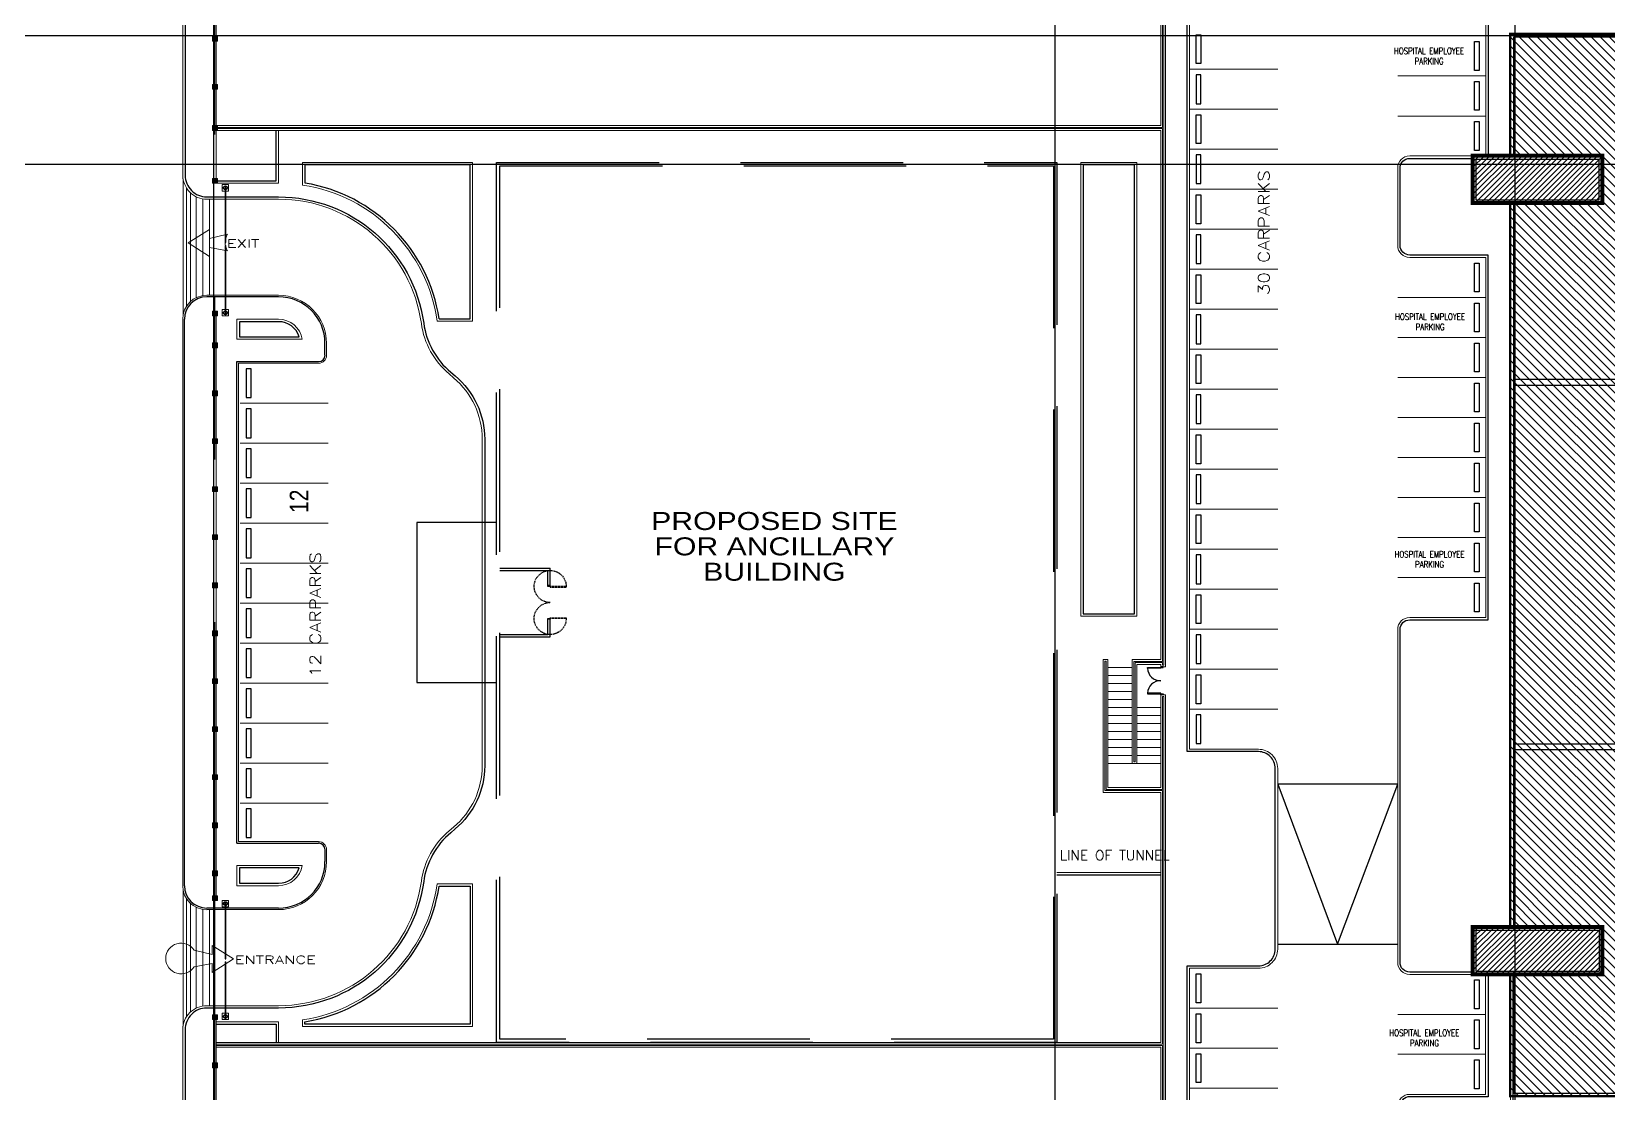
# Model space of a CAD drawing. Header units: metres. Extents: x -3195699 to -2111692, y 14290 to 146348.
# Drawn here: x -2116891 to -2115679, y 19959 to 20776 of the extents above; entities that cross this region are included whole.
import ezdxf
from ezdxf.enums import TextEntityAlignment as Align

# ---------------------------------------------------------------- set-up
doc = ezdxf.new("R2010")
doc.units = ezdxf.units.M
doc.header["$LTSCALE"] = 500
doc.header["$MEASUREMENT"] = 0
for name, pattern in [('CENTER', [2, 1.25, -0.25, 0.25, -0.25]), ('CENTERX2', [4, 2.5, -0.5, 0.5, -0.5]), ('HIDDEN', [0.375, 0.25, -0.125])]:
    doc.linetypes.add(name, pattern=pattern)
doc.layers.get('0').update_dxf_attribs({"linetype": 'CONTINUOUS'})
for name, color, linetype in [('AR-AXIS', 9, 'CENTERX2'), ('AR-CAR', 8, 'CONTINUOUS'), ('AR-DOOR', 8, 'CONTINUOUS'), ('AR-HATCH', 8, 'CONTINUOUS'), ('AR-SHEET', 3, 'CONTINUOUS'), ('AR-SHEET-NM', 4, 'CONTINUOUS'), ('AR-WALL', 8, 'CONTINUOUS'), ('BLDG. TXT', 3, 'CONTINUOUS'), ('CURB-2', 8, 'CONTINUOUS'), ('HATCH', 43, 'CONTINUOUS'), ('HIDDEN', 8, 'HIDDEN'), ('JAMB', 8, 'CONTINUOUS'), ('PARAPET', 1, 'CONTINUOUS'), ('PROPERTY LINE', 3, 'CENTER'), ('RAMP', 1, 'CONTINUOUS'), ('TX1', 4, 'CONTINUOUS'), ('WHEEL BUMP', 6, 'CONTINUOUS')]:
    doc.layers.add(name, color=color, linetype=linetype)
for name, color, linetype, lineweight in [('CARLINE', 8, 'CONTINUOUS', 18), ('COL', 4, 'CONTINUOUS', 18), ('COLHAT', 8, 'CONTINUOUS', 18), ('CURVE', 8, 'CONTINUOUS', 18), ('FENCEWALL', 4, 'CONTINUOUS', 18), ('RAILING', 1, 'CONTINUOUS', 18), ('schematic lines', 110, 'CONTINUOUS', 25), ('STAIR', 8, 'CONTINUOUS', 18), ('WALL2', 4, 'CONTINUOUS', 18)]:
    doc.layers.add(name, color=color, linetype=linetype, lineweight=lineweight)
doc.styles.add('logo-eng', font='arial.ttf', dxfattribs={"height": 600})
doc.styles.add('ROMANC', font='romanc', dxfattribs={"height": 0.1})
doc.styles.add('ROMANS', font='romans.shx', dxfattribs={"width": 0.85})
doc.styles.add('T-BLOCK-ARAR-A0$0$T-BLOCK-ARAR-A0$0$ABORD1', font='XARB.shx', dxfattribs={"height": 500})
pattern_1 = [(45, (-1490888.6645, 89092.9631), (-2.0721839, 2.0721839), [])]

# ---------------------------------------------------------------- blocks, each defined once
blk = doc.blocks.new('DRIVEWAY LOCATOR')
for p, q in [((-1232, -16), (-523, 434)), ((-523, 134), (-523, 434)), ((-523, -466), (-1232, -16)), ((-523, -166), (-523, -466))]:
    blk.add_line(p, q)
for points in [[(-523, 134), (82, 278)], [(82, -278), (-523, -166)]]:
    blk.add_lwpolyline(points)
blk.add_arc((514, 0), 514, 147.2089, 212.7911)
blk = doc.blocks.new('A$C49501242')
at = {"layer": 'HIDDEN', "ltscale": 0.5}
for points in [[(1000, 2050), (1000, 2000), (0, 2000), (0, 2050)], [(1000, 2050), (1150, 2050), (1150, 2100), (1000, 2100)], [(1000, 50), (1000, 100), (0, 100), (0, 50)], [(1000, 0), (1150, 0), (1150, 50), (1000, 50)]]:
    blk.add_lwpolyline(points, close=True, dxfattribs=at)
for centre, start, end in [((1001, 2052), 182.99284, 269.94476), ((1001, 48), 90.05524, 177.00716)]:
    blk.add_arc(centre, 1002, start, end, dxfattribs=at)
blk = doc.blocks.new('AHHMS TEMPLATE')
at = {"layer": 'COLHAT'}
h = blk.add_hatch(dxfattribs=at)
h.set_pattern_fill('ANSI31', color=8, scale=0.184599, style=0)
h.set_pattern_definition([(135, (-1482528.6917, 34223.7362), (0.4144367825, 0.4144367825), [])])
h.paths.add_polyline_path([(-1492479.5, 83990.7), (-1492479.5, 83987), (-1492475.8, 83987), (-1492475.8, 83990.7)])
h = blk.add_hatch(dxfattribs=at)
h.set_pattern_fill('ANSI31', color=8, scale=0.184599, style=0)
h.set_pattern_definition([(135, (-1482528.6917, 34186.81637), (0.4144367825, 0.4144367825), [])])
h.paths.add_polyline_path([(-1492479.5, 83953.8), (-1492479.5, 83950.1), (-1492475.8, 83950.1), (-1492475.8, 83953.8)])
h = blk.add_hatch(dxfattribs=at)
h.set_pattern_fill('ANSI31', color=8, scale=0.184599, style=0)
h.set_pattern_definition([(135, (-1482528.6917, 34155.12736), (0.4144367825, 0.4144367825), [])])
h.paths.add_polyline_path([(-1492479.5, 83922.1), (-1492479.5, 83918.4), (-1492475.8, 83918.4), (-1492475.8, 83922.1)])
h = blk.add_hatch(dxfattribs=at)
h.set_pattern_fill('ANSI31', color=8, scale=0.184599, style=0)
h.set_pattern_definition([(135, (-1482528.6917, 34114.51503), (0.4144367825, 0.4144367825), [])])
h.paths.add_polyline_path([(-1492479.5, 83881.5), (-1492479.5, 83877.8), (-1492475.8, 83877.8), (-1492475.8, 83881.5)])
h = blk.add_hatch(dxfattribs=at)
h.set_pattern_fill('ANSI31', color=8, scale=0.184599, style=0)
h.set_pattern_definition([(135, (-1482528.6917, 34012.3702), (0.4144367825, 0.4144367825), [])])
h.paths.add_polyline_path([(-1492479.5, 83779.3), (-1492479.5, 83775.7), (-1492475.8, 83775.7), (-1492475.8, 83779.3)])
h = blk.add_hatch(dxfattribs=at)
h.set_pattern_fill('ANSI31', color=8, scale=0.184599, style=0)
h.set_pattern_definition([(135, (-1482528.6917, 33988.0647), (0.4144367825, 0.4144367825), [])])
h.paths.add_polyline_path([(-1492479.5, 83755), (-1492479.5, 83751.3), (-1492475.8, 83751.3), (-1492475.8, 83755)])
h = blk.add_hatch(dxfattribs=at)
h.set_pattern_fill('ANSI31', color=8, scale=0.184599, style=0)
h.set_pattern_definition([(135, (-1482528.6917, 33951.14486), (0.4144367825, 0.4144367825), [])])
h.paths.add_polyline_path([(-1492479.5, 83718.1), (-1492479.5, 83714.4), (-1492475.8, 83714.4), (-1492475.8, 83718.1)])
h = blk.add_hatch(dxfattribs=at)
h.set_pattern_fill('ANSI31', color=8, scale=0.184599, style=0)
h.set_pattern_definition([(135, (-1482528.6917, 33914.22504), (0.4144367825, 0.4144367825), [])])
h.paths.add_polyline_path([(-1492479.5, 83681.2), (-1492479.5, 83677.5), (-1492475.8, 83677.5), (-1492475.8, 83681.2)])
h = blk.add_hatch(dxfattribs=at)
h.set_pattern_fill('ANSI31', color=8, scale=0.184599, style=0)
h.set_pattern_definition([(135, (-1482528.6917, 33877.3052), (0.4144367825, 0.4144367825), [])])
h.paths.add_polyline_path([(-1492479.5, 83644.3), (-1492479.5, 83640.6), (-1492475.8, 83640.6), (-1492475.8, 83644.3)])
h = blk.add_hatch(dxfattribs=at)
h.set_pattern_fill('ANSI31', color=8, scale=0.184599, style=0)
h.set_pattern_definition([(135, (-1482528.6917, 33840.3854), (0.4144367825, 0.4144367825), [])])
h.paths.add_polyline_path([(-1492479.5, 83607.4), (-1492479.5, 83603.7), (-1492475.8, 83603.7), (-1492475.8, 83607.4)])
h = blk.add_hatch(dxfattribs=at)
h.set_pattern_fill('ANSI31', color=8, scale=0.184599, style=0)
h.set_pattern_definition([(135, (-1482528.6917, 33803.4656), (0.4144367825, 0.4144367825), [])])
h.paths.add_polyline_path([(-1492479.5, 83570.4), (-1492479.5, 83566.7), (-1492475.8, 83566.7), (-1492475.8, 83570.4)])
h = blk.add_hatch(dxfattribs=at)
h.set_pattern_fill('ANSI31', color=8, scale=0.184599, style=0)
h.set_pattern_definition([(135, (-1482528.6917, 33766.54577), (0.4144367825, 0.4144367825), [])])
h.paths.add_polyline_path([(-1492479.5, 83533.5), (-1492479.5, 83529.8), (-1492475.8, 83529.8), (-1492475.8, 83533.5)])
h = blk.add_hatch(dxfattribs=at)
h.set_pattern_fill('ANSI31', color=8, scale=0.184599, style=0)
h.set_pattern_definition([(135, (-1482528.6917, 33729.62595), (0.4144367825, 0.4144367825), [])])
h.paths.add_polyline_path([(-1492479.5, 83496.6), (-1492479.5, 83492.9), (-1492475.8, 83492.9), (-1492475.8, 83496.6)])
h = blk.add_hatch(dxfattribs=at)
h.set_pattern_fill('ANSI31', color=8, scale=0.184599, style=0)
h.set_pattern_definition([(135, (-1482528.6917, 33692.7061), (0.4144367825, 0.4144367825), [])])
h.paths.add_polyline_path([(-1492479.5, 83459.7), (-1492479.5, 83456), (-1492475.8, 83456), (-1492475.8, 83459.7)])
h = blk.add_hatch(dxfattribs=at)
h.set_pattern_fill('ANSI31', color=8, scale=0.184599, style=0)
h.set_pattern_definition([(135, (-1482528.6917, 33655.7863), (0.4144367825, 0.4144367825), [])])
h.paths.add_polyline_path([(-1492479.5, 83422.8), (-1492479.5, 83419.1), (-1492475.8, 83419.1), (-1492475.8, 83422.8)])
h = blk.add_hatch(dxfattribs=at)
h.set_pattern_fill('ANSI31', color=8, scale=0.184599, style=0)
h.set_pattern_definition([(135, (-1482528.6917, 33618.8665), (0.4144367825, 0.4144367825), [])])
h.paths.add_polyline_path([(-1492479.5, 83385.8), (-1492479.5, 83382.1), (-1492475.8, 83382.1), (-1492475.8, 83385.8)])
h = blk.add_hatch(dxfattribs=at)
h.set_pattern_fill('ANSI31', color=8, scale=0.184599, style=0)
h.set_pattern_definition([(135, (-1482528.6917, 33581.9467), (0.4144367825, 0.4144367825), [])])
h.paths.add_polyline_path([(-1492479.5, 83348.9), (-1492479.5, 83345.2), (-1492475.8, 83345.2), (-1492475.8, 83348.9)])
h = blk.add_hatch(dxfattribs=at)
h.set_pattern_fill('ANSI31', color=8, scale=0.184599, style=0)
h.set_pattern_definition([(135, (-1482528.6917, 33562.87245), (0.4144367825, 0.4144367825), [])])
h.paths.add_polyline_path([(-1492479.5, 83329.8), (-1492479.5, 83326.2), (-1492475.8, 83326.2), (-1492475.8, 83329.8)])
h = blk.add_hatch(dxfattribs=at)
h.set_pattern_fill('ANSI31', color=8, scale=0.184599, style=0)
h.set_pattern_definition([(135, (-1482528.6917, 33471.1872), (0.4144367825, 0.4144367825), [])])
h.paths.add_polyline_path([(-1492479.5, 83238.2), (-1492479.5, 83234.5), (-1492475.8, 83234.5), (-1492475.8, 83238.2)])
h = blk.add_hatch(dxfattribs=at)
h.set_pattern_fill('ANSI31', color=8, scale=0.184599, style=0)
h.set_pattern_definition([(135, (-1482528.6917, 33434.2674), (0.4144367825, 0.4144367825), [])])
h.paths.add_polyline_path([(-1492479.5, 83201.2), (-1492479.5, 83197.5), (-1492475.8, 83197.5), (-1492475.8, 83201.2)])
at = {"layer": 'HATCH'}
h = blk.add_hatch(dxfattribs=at)
h.set_pattern_fill('ANSI31', color=1, scale=1.538326, angle=270, style=0)
h.set_pattern_definition([(315, (-1490888.6645, 89092.963), (3.45364, 3.45364), [])])
h.paths.add_polyline_path([(-1491191.2, 83627.2), (-1491191.2, 83627.1), (-1491191.1, 83627.2)])
h.paths.add_polyline_path([(-1491304.5, 83514.5), (-1491304.5, 83538.6), (-1491352.5, 83538.6), (-1491352.5, 83568.7), (-1491308.2, 83568.7), (-1491308.2, 83629.7), (-1491304.5, 83629.7), (-1491304.5, 83653.8), (-1491213.4, 83653.8), (-1491213.4, 83629.7), (-1491188.8, 83629.7), (-1491188.8, 83538.6), (-1491213.4, 83538.6), (-1491213.4, 83514.5)])
h.paths.add_polyline_path([(-1491017.1, 83629.7), (-1490936.5, 83629.7), (-1490936.5, 83538.6), (-1491017.1, 83538.6)])
h.paths.add_polyline_path([(-1490806, 83862.6), (-1490874.5, 83862.6), (-1490874.5, 83898.9), (-1490806, 83898.9), (-1490806, 83992.7), (-1491481.7, 83992.7), (-1491481.7, 83898.9), (-1491410.9, 83898.9), (-1491410.9, 83862.6), (-1491481.7, 83862.6), (-1491481.7, 83305.7), (-1491410.9, 83305.7), (-1491410.9, 83269.4), (-1491481.7, 83269.4), (-1491481.7, 83175.5), (-1490806, 83175.5), (-1490806, 83269.4), (-1490874.5, 83269.4), (-1490874.5, 83305.7), (-1490806, 83305.7)])
h.paths.add_polyline_path([(-1491026, 83660.4), (-1491017.1, 83660.4), (-1491017.1, 83516.4), (-1491026, 83516.4), (-1491026, 83445.1), (-1491071.9, 83445.1), (-1491071.9, 83440.1), (-1491119.9, 83440.1), (-1491119.9, 83304.8), (-1491266.3, 83304.8), (-1491266.3, 83391.5), (-1491251.5, 83391.5), (-1491251.5, 83409.4), (-1491167.9, 83409.4), (-1491167.9, 83728.1), (-1491026, 83728.1)])
h = blk.add_hatch(dxfattribs=at)
h.set_pattern_fill('ANSI31', color=8, scale=0.922995, style=0)
h.set_pattern_definition(pattern_1)
h.paths.add_polyline_path([(-1491410.9, 83898.9), (-1491510.6, 83898.9), (-1491510.6, 83862.6), (-1491410.9, 83862.6)])
h = blk.add_hatch(dxfattribs=at)
h.set_pattern_fill('ANSI31', color=8, scale=0.922995, style=0)
h.set_pattern_definition(pattern_1)
h.paths.add_polyline_path([(-1491410.9, 83305.7), (-1491510.6, 83305.7), (-1491510.6, 83269.4), (-1491410.9, 83269.4)])
at = {"layer": 'AR-AXIS', "color": 8, "ltscale": 2}
for p, q in [((-1492478.6, 81994.9), (-1492478.6, 85060)), ((-1491831.6, 81994.9), (-1491831.6, 85060)), ((-1492933, 83991.4), (-1488915.2, 83991.4)), ((-1492933, 83892.6), (-1488915.2, 83892.6))]:
    blk.add_line(p, q, dxfattribs=at)
at = {"layer": 'AR-AXIS', "color": 8}
blk.add_line((-1491477.8, 83030.2), (-1491477.8, 84163.6), dxfattribs=at)
at = {"layer": 'AR-CAR', "color": 8}
for p, q in [((-1492469.9, 83874.5), (-1492470.7, 83875.4)), ((-1492469.9, 83874.1), (-1492470.7, 83873.2)), ((-1492468.6, 83875.4), (-1492469.3, 83874.7)), ((-1492468.6, 83873.2), (-1492469.3, 83873.9)), ((-1492469.9, 83832.2), (-1492469.3, 83832.2)), ((-1492469.9, 83829.8), (-1492469.3, 83829.8)), ((-1492469.9, 83778.3), (-1492470.7, 83779.2)), ((-1492469.9, 83777.9), (-1492470.7, 83777.1)), ((-1492468.6, 83779.2), (-1492469.3, 83778.5)), ((-1492468.6, 83777.1), (-1492469.3, 83777.7)), ((-1492469.9, 83323.9), (-1492470.7, 83324.7)), ((-1492469.9, 83323.5), (-1492470.7, 83322.6)), ((-1492468.6, 83324.7), (-1492469.3, 83324.1)), ((-1492468.6, 83322.6), (-1492469.3, 83323.3)), ((-1492469.9, 83281.3), (-1492469.3, 83281.3)), ((-1492469.9, 83278.9), (-1492469.3, 83278.9)), ((-1492469.9, 83237.2), (-1492470.7, 83238)), ((-1492469.9, 83236.7), (-1492470.7, 83235.9)), ((-1492468.6, 83238), (-1492469.3, 83237.3)), ((-1492468.6, 83235.9), (-1492469.3, 83236.5))]:
    blk.add_line(p, q, dxfattribs=at)
for points in [[(-1492469.3, 83832.2), (-1492469.3, 83875.2), (-1492469.9, 83875.2), (-1492469.9, 83832.2)], [(-1492469.9, 83829.8), (-1492469.9, 83776.8), (-1492469.3, 83776.8), (-1492469.3, 83829.8)], [(-1492469.3, 83281.3), (-1492469.3, 83324.5), (-1492469.9, 83324.5), (-1492469.9, 83281.3)], [(-1492469.9, 83278.9), (-1492469.9, 83235.6), (-1492469.3, 83235.6), (-1492469.3, 83278.9)]]:
    blk.add_lwpolyline(points, dxfattribs=at)
for centre in [(-1492469.7, 83874.3), (-1492469.7, 83778.1), (-1492469.7, 83323.7), (-1492469.7, 83236.9)]:
    blk.add_circle(centre, 1.49, dxfattribs=at)
at = {"layer": 'AR-DOOR', "color": 8}
for points in [[(-1491750.4, 83504.7), (-1491760.5, 83504.7), (-1491760.5, 83505.3), (-1491750.4, 83505.3), (-1491750.4, 83504.7)], [(-1491750.4, 83485.6), (-1491760.5, 83485.6), (-1491760.5, 83485), (-1491750.4, 83485), (-1491750.4, 83485.6)]]:
    blk.add_lwpolyline(points, dxfattribs=at)
for centre, start, end in [((-1491750.7, 83505), 181.7905, 271.7905), ((-1491750.7, 83485.3), 88.2095, 178.2095)]:
    blk.add_arc(centre, 9.85, start, end, dxfattribs=at)
at = {"layer": 'AR-HATCH', "color": 8}
for p, q in [((-1491479.2, 83727), (-1491212.2, 83727)), ((-1491479.2, 83722.4), (-1491212.2, 83722.4)), ((-1491167.9, 83446.4), (-1491479.2, 83446.4)), ((-1491167.9, 83441.9), (-1491479.2, 83441.9))]:
    blk.add_line(p, q, dxfattribs=at)
at = {"layer": 'AR-WALL', "color": 8}
for p, q in [((-1491508.1, 83896.4), (-1491413.4, 83896.4)), ((-1491508.1, 83896.4), (-1491508.1, 83865)), ((-1491413.4, 83865), (-1491413.4, 83896.4)), ((-1491508.1, 83865), (-1491413.4, 83865)), ((-1491508.1, 83303.2), (-1491413.4, 83303.2)), ((-1491508.1, 83303.2), (-1491508.1, 83271.8)), ((-1491413.4, 83303.2), (-1491413.4, 83271.8)), ((-1491508.1, 83271.8), (-1491413.4, 83271.8))]:
    blk.add_line(p, q, dxfattribs=at)
for points in [[(-1490808.5, 83898.9), (-1490808.5, 83990.2), (-1491479.2, 83990.2), (-1491479.2, 83898.9)], [(-1491479.2, 83862.6), (-1491479.2, 83305.7)], [(-1491479.2, 83269.4), (-1491479.2, 83178), (-1490808.5, 83178), (-1490808.5, 83269.4)]]:
    blk.add_lwpolyline(points, dxfattribs=at)
at = {"layer": 'CARLINE', "color": 8}
for p, q in [((-1491500.5, 83991.1), (-1491568.2, 83991.1)), ((-1491660.5, 83965.5), (-1491728.2, 83965.5)), ((-1491500.5, 83960.3), (-1491568.2, 83960.3)), ((-1491660.5, 83934.7), (-1491728.2, 83934.7)), ((-1491500.5, 83929.5), (-1491568.2, 83929.5)), ((-1491660.5, 83903.9), (-1491728.2, 83903.9)), ((-1492502.2, 83775.9), (-1492502.2, 83881.2)), ((-1492499.6, 83783), (-1492499.6, 83874.2)), ((-1492496.4, 83786.9), (-1492496.4, 83870.3)), ((-1492492.2, 83789.7), (-1492492.2, 83867.4)), ((-1492487, 83791.4), (-1492487, 83865.7)), ((-1492481.8, 83791.6), (-1492481.8, 83865.5)), ((-1491660.5, 83873.2), (-1491728.2, 83873.2)), ((-1491660.5, 83842.4), (-1491728.2, 83842.4)), ((-1491660.5, 83811.6), (-1491728.2, 83811.6)), ((-1491660.5, 83780.9), (-1491728.2, 83780.9)), ((-1491500.5, 83789.9), (-1491568.2, 83789.9)), ((-1491500.5, 83759.2), (-1491568.2, 83759.2)), ((-1491660.5, 83750.1), (-1491728.2, 83750.1)), ((-1491500.5, 83728.4), (-1491568.2, 83728.4)), ((-1492390.6, 83708.6), (-1492458.3, 83708.6)), ((-1491660.5, 83719.3), (-1491728.2, 83719.3)), ((-1491500.5, 83697.6), (-1491568.2, 83697.6)), ((-1491660.5, 83688.6), (-1491728.2, 83688.6)), ((-1492390.6, 83677.8), (-1492458.3, 83677.8)), ((-1491500.5, 83666.9), (-1491568.2, 83666.9)), ((-1492390.6, 83647), (-1492458.3, 83647)), ((-1491660.5, 83657.8), (-1491728.2, 83657.8)), ((-1491500.5, 83636.1), (-1491568.2, 83636.1)), ((-1491660.5, 83627), (-1491728.2, 83627)), ((-1492390.6, 83616.3), (-1492458.3, 83616.3)), ((-1491500.5, 83605.3), (-1491568.2, 83605.3)), ((-1491660.5, 83596.3), (-1491728.2, 83596.3)), ((-1492390.6, 83585.5), (-1492458.3, 83585.5)), ((-1491568.2, 83574.6), (-1491500.5, 83574.6)), ((-1491660.5, 83565.5), (-1491728.2, 83565.5)), ((-1492390.6, 83554.7), (-1492458.3, 83554.7)), ((-1491660.5, 83534.7), (-1491728.2, 83534.7)), ((-1492390.6, 83524), (-1492458.3, 83524)), ((-1491660.5, 83504), (-1491728.2, 83504)), ((-1492390.6, 83493.2), (-1492458.3, 83493.2)), ((-1491660.5, 83473.2), (-1491728.2, 83473.2)), ((-1492390.6, 83462.4), (-1492458.3, 83462.4)), ((-1492390.6, 83431.7), (-1492458.3, 83431.7)), ((-1492390.6, 83400.9), (-1492458.3, 83400.9)), ((-1492502.2, 83229.5), (-1492502.2, 83334.8)), ((-1492499.6, 83236.6), (-1492499.6, 83327.8)), ((-1492496.4, 83240.4), (-1492496.4, 83323.9)), ((-1492492.2, 83243.3), (-1492492.2, 83321)), ((-1492487, 83245), (-1492487, 83319.3)), ((-1492481.8, 83245.2), (-1492481.8, 83319.1)), ((-1491660.5, 83243.2), (-1491728.2, 83243.2)), ((-1491500.6, 83238.5), (-1491568.2, 83238.5)), ((-1491660.5, 83212.4), (-1491728.2, 83212.4)), ((-1491500.6, 83207.8), (-1491568.2, 83207.8)), ((-1491660.5, 83181.7), (-1491728.2, 83181.7))]:
    blk.add_line(p, q, dxfattribs=at)
at = {"layer": 'COL', "color": 8}
for points in [[(-1492475.8, 83987), (-1492479.5, 83987), (-1492479.5, 83990.7), (-1492475.8, 83990.7)], [(-1492475.8, 83950.1), (-1492479.5, 83950.1), (-1492479.5, 83953.8), (-1492475.8, 83953.8)], [(-1492475.8, 83918.4), (-1492479.5, 83918.4), (-1492479.5, 83922.1), (-1492475.8, 83922.1)], [(-1492475.8, 83877.8), (-1492479.5, 83877.8), (-1492479.5, 83881.5), (-1492475.8, 83881.5)], [(-1492475.8, 83775.7), (-1492479.5, 83775.7), (-1492479.5, 83779.3), (-1492475.8, 83779.3)], [(-1492475.8, 83751.3), (-1492479.5, 83751.3), (-1492479.5, 83755), (-1492475.8, 83755)], [(-1492475.8, 83714.4), (-1492479.5, 83714.4), (-1492479.5, 83718.1), (-1492475.8, 83718.1)], [(-1492475.8, 83677.5), (-1492479.5, 83677.5), (-1492479.5, 83681.2), (-1492475.8, 83681.2)], [(-1492475.8, 83640.6), (-1492479.5, 83640.6), (-1492479.5, 83644.3), (-1492475.8, 83644.3)], [(-1492475.8, 83603.7), (-1492479.5, 83603.7), (-1492479.5, 83607.4), (-1492475.8, 83607.4)], [(-1492475.8, 83566.7), (-1492479.5, 83566.7), (-1492479.5, 83570.4), (-1492475.8, 83570.4)], [(-1492475.8, 83529.8), (-1492479.5, 83529.8), (-1492479.5, 83533.5), (-1492475.8, 83533.5)], [(-1492475.8, 83492.9), (-1492479.5, 83492.9), (-1492479.5, 83496.6), (-1492475.8, 83496.6)], [(-1492475.8, 83456), (-1492479.5, 83456), (-1492479.5, 83459.7), (-1492475.8, 83459.7)], [(-1492475.8, 83419.1), (-1492479.5, 83419.1), (-1492479.5, 83422.8), (-1492475.8, 83422.8)], [(-1492475.8, 83382.1), (-1492479.5, 83382.1), (-1492479.5, 83385.8), (-1492475.8, 83385.8)], [(-1492475.8, 83345.2), (-1492479.5, 83345.2), (-1492479.5, 83348.9), (-1492475.8, 83348.9)], [(-1492475.8, 83326.2), (-1492479.5, 83326.2), (-1492479.5, 83329.8), (-1492475.8, 83329.8)], [(-1492475.8, 83234.5), (-1492479.5, 83234.5), (-1492479.5, 83238.2), (-1492475.8, 83238.2)], [(-1492475.8, 83197.5), (-1492479.5, 83197.5), (-1492479.5, 83201.2), (-1492475.8, 83201.2)]]:
    blk.add_lwpolyline(points, close=True, dxfattribs=at)
at = {"layer": 'CURB-2', "color": 8}
for p, q in [((-1492430.6, 83879.6), (-1492430.6, 83918.4)), ((-1492475.8, 83879.6), (-1492430.6, 83879.6)), ((-1492428.8, 83790.4), (-1492484, 83790.4)), ((-1492501.3, 83773.2), (-1492501.3, 83337.5)), ((-1492393.1, 83745.5), (-1492393.1, 83754.7)), ((-1492460.8, 83370.1), (-1492460.8, 83740.6)), ((-1492460.8, 83740.6), (-1492398, 83740.6)), ((-1492460.8, 83370.1), (-1492398, 83370.1)), ((-1492393.1, 83365.2), (-1492393.1, 83356)), ((-1491830.4, 83345.9), (-1491750.4, 83345.9)), ((-1492428.8, 83320.3), (-1492484, 83320.3))]:
    blk.add_line(p, q, dxfattribs=at)
for points in [[(-1491631.6, 84564.8), (-1491631.6, 84578, 0.414214), (-1491654.4, 84600.8), (-1492450.3, 84600.8), (-1492500.6, 84550.6), (-1492500.6, 83883.9, 0.414214), (-1492484, 83867.3), (-1492428.8, 83867.3, -0.374688), (-1492317.2, 83770.1, 0.186243), (-1492296.4, 83732.5), (-1492293, 83729.6, -0.221873), (-1492270.3, 83681), (-1492270.3, 83429.7, -0.221872), (-1492293, 83381.1), (-1492296.4, 83378.2, 0.186559), (-1492317.2, 83340.6, -0.374688), (-1492428.8, 83243.4), (-1492484, 83243.4, 0.414214), (-1492500.6, 83226.8), (-1492500.6, 82279.6), (-1492438.1, 82217), (-1489428.5, 82217)], [(-1489401.2, 82675.3), (-1489435.7, 82675.3, 0.414214), (-1489452.3, 82658.6), (-1489452.3, 82344.8, -0.414214), (-1489503.4, 82293.8), (-1491623.6, 82293.8, -0.414214), (-1491662.4, 82332.5), (-1491662.4, 82369.4, 0.414214), (-1491672.8, 82379.9), (-1491730.1, 82379.9), (-1491730.1, 83275.8), (-1491675.3, 83275.8, 0.414214), (-1491662.4, 83288.7), (-1491662.4, 83427.7, 0.414214), (-1491675.3, 83440.6), (-1491730.1, 83440.6), (-1491730.1, 84367.3), (-1491666.7, 84367.3, 0.414214), (-1491662.4, 84371.6), (-1491662.4, 84448.7, -0.181984), (-1491648.4, 84479.6, 0.146599), (-1491632.8, 84498.9, 0.097146), (-1491631.6, 84505.2), (-1491631.6, 84561.1)], [(-1491108.8, 84163.1), (-1491207.8, 84163, -0.132791), (-1491239.7, 84171.6), (-1491270.9, 84189.8, 0.132791), (-1491285.5, 84193.8), (-1491531.3, 84193.8, 0.414213), (-1491566.4, 84158.7), (-1491566.4, 84031.1, 0.414214), (-1491559, 84023.7), (-1491498.7, 84023.7), (-1491498.7, 83898.8)], [(-1491510.4, 83271.1), (-1491559, 83271.1, -0.414215), (-1491566.4, 83278.5), (-1491566.4, 83534.6, -0.414213), (-1491559, 83542), (-1491498.7, 83542), (-1491498.7, 83822.6), (-1491559, 83822.6, -0.414215), (-1491566.4, 83829.9), (-1491566.4, 83889.5, -0.414212), (-1491559, 83896.9), (-1491510.4, 83896.9)], [(-1491498.7, 83269.3), (-1491498.7, 83175.1), (-1491559, 83175.1, 0.414214), (-1491566.4, 83167.8), (-1491566.4, 83135.5, 0.414214), (-1491559, 83128.1), (-1491498.7, 83128.1), (-1491498.7, 82786), (-1491559, 82786, 0.414214), (-1491566.4, 82778.6), (-1491566.4, 82763.2, 0.414214), (-1491549.8, 82746.6), (-1490897.5, 82746.6, -0.414214)], [(-1491479.6, 83269.4), (-1491479.6, 83082.5, 0.414214), (-1491469.2, 83072, 0.414214)]]:
    blk.add_lwpolyline(points, format="xyb", dxfattribs=at)
for points in [[(-1492305.3, 83773.5), (-1492281.4, 83773.5), (-1492281.4, 83891.9), (-1492408.5, 83891.9), (-1492408.5, 83878)], [(-1492305.3, 83337.2), (-1492281.4, 83337.2), (-1492281.4, 83231.1), (-1492408.5, 83231.1), (-1492408.5, 83232.7)], [(-1492476.8, 83231.1), (-1492430.6, 83231.1), (-1492430.6, 83216.9)]]:
    blk.add_lwpolyline(points, dxfattribs=at)
blk.add_lwpolyline([(-1491810.1, 83891.9), (-1491810.1, 83546.5), (-1491770.7, 83546.5), (-1491770.7, 83891.9)], close=True, dxfattribs=at)
for points in [[(-1492412.9, 83759.7, 0.328613), (-1492428.8, 83771.3), (-1492458.9, 83771.3), (-1492458.9, 83759.7)], [(-1492412.9, 83351.1), (-1492458.9, 83351.1), (-1492458.9, 83339.4), (-1492428.8, 83339.4, 0.328613)]]:
    blk.add_lwpolyline(points, format="xyb", close=True, dxfattribs=at)
for centre, radius, start, end in [((-1492428.8, 83754.7), 124.9, 8.6552, 80.6444), ((-1492484, 83773.2), 17.2, 90, 180), ((-1492428.8, 83754.7), 35.7, 0, 90), ((-1492398, 83745.5), 4.92, 270, 0), ((-1492398, 83365.2), 4.92, 0, 90), ((-1492428.8, 83356), 35.7, 270, 0), ((-1492484, 83337.5), 17.2, 180, 270), ((-1492428.8, 83356), 124.9, 279.3556, 351.3448)]:
    blk.add_arc(centre, radius, start, end, dxfattribs=at)
at = {"layer": 'CURVE', "color": 8}
for p, q in [((-1492428.8, 83877.8), (-1492428.8, 83918.4)), ((-1492475.8, 83877.8), (-1492428.8, 83877.8)), ((-1492428.8, 83791.6), (-1492484, 83791.6)), ((-1492502.5, 83773.2), (-1492502.5, 83337.5)), ((-1492391.9, 83745.5), (-1492391.9, 83754.7)), ((-1492459.5, 83371.4), (-1492459.5, 83739.3)), ((-1492459.5, 83739.3), (-1492398, 83739.3)), ((-1492459.5, 83371.4), (-1492398, 83371.4)), ((-1492391.9, 83365.2), (-1492391.9, 83356)), ((-1491830.4, 83347.7), (-1491750.4, 83347.7)), ((-1492428.8, 83319.1), (-1492484, 83319.1))]:
    blk.add_line(p, q, dxfattribs=at)
for points in [[(-1491629.8, 84578, 0.414214), (-1491654.4, 84602.7), (-1492451.1, 84602.7), (-1492502.4, 84551.3), (-1492502.4, 83883.9, 0.414214), (-1492484, 83865.5), (-1492428.8, 83865.5, -0.374688), (-1492319, 83769.8, 0.186243), (-1492297.6, 83731.1), (-1492294.2, 83728.2, -0.221873), (-1492272.2, 83681), (-1492272.2, 83429.7, -0.221872), (-1492294.2, 83382.5), (-1492297.6, 83379.7, 0.186559), (-1492319, 83340.9, -0.374688), (-1492428.8, 83245.2), (-1492484, 83245.2, 0.414214), (-1492502.5, 83226.8), (-1492502.5, 82278.8), (-1492438.8, 82215.2), (-1489427.8, 82215.2)], [(-1489503.4, 82295.6), (-1491623.6, 82295.6, -0.414214), (-1491660.5, 82332.5), (-1491660.5, 82369.4, 0.414214), (-1491672.8, 82381.7), (-1491728.2, 82381.7), (-1491728.2, 83274), (-1491675.3, 83274, 0.414214), (-1491660.5, 83288.7), (-1491660.5, 83427.7, 0.414214), (-1491675.3, 83442.4), (-1491728.2, 83442.4), (-1491728.2, 84365.4), (-1491666.7, 84365.4, 0.414214), (-1491660.5, 84371.6), (-1491660.5, 84448.6, -0.180718), (-1491647.3, 84478.1, 0.145607), (-1491631.1, 84498.2, 0.097146), (-1491629.8, 84505.2), (-1491629.8, 84578)], [(-1491108.8, 84164.9), (-1491207.8, 84164.8, -0.132791), (-1491238.8, 84173.2), (-1491270, 84191.4, 0.132791), (-1491285.5, 84195.6), (-1491531.3, 84195.6, 0.414213), (-1491568.2, 84158.7), (-1491568.2, 84031.1, 0.414214), (-1491559, 84021.8), (-1491500.5, 84021.8), (-1491500.5, 83898.8)], [(-1491510.4, 83269.3), (-1491559, 83269.3, -0.414215), (-1491568.2, 83278.5), (-1491568.2, 83534.6, -0.414213), (-1491559, 83543.8), (-1491500.5, 83543.8), (-1491500.5, 83820.7), (-1491559, 83820.7, -0.414215), (-1491568.2, 83829.9), (-1491568.2, 83889.5, -0.414212), (-1491559, 83898.8), (-1491510.4, 83898.8)], [(-1492410.6, 83757.8, 0.365977), (-1492428.8, 83773.2), (-1492460.8, 83773.2), (-1492460.8, 83757.8), (-1492410.6, 83757.8)], [(-1492410.6, 83352.9), (-1492460.8, 83352.9), (-1492460.8, 83337.5), (-1492428.8, 83337.5, 0.365977), (-1492410.6, 83352.9)], [(-1491500.6, 83269.3), (-1491500.6, 83177), (-1491559, 83177, 0.414214), (-1491568.2, 83167.8), (-1491568.2, 83135.5, 0.414214), (-1491559, 83126.3), (-1491500.5, 83126.3), (-1491500.5, 82787.9), (-1491559, 82787.9, 0.414214), (-1491568.2, 82778.6), (-1491568.2, 82763.2, 0.414214), (-1491549.8, 82744.8), (-1490897.5, 82744.8, -0.414214)], [(-1491481.5, 83269.4), (-1491481.5, 83082.5, 0.414214), (-1491469.2, 83070.2)]]:
    blk.add_lwpolyline(points, format="xyb", dxfattribs=at)
for points in [[(-1492306.9, 83771.7), (-1492279.6, 83771.7), (-1492279.6, 83893.8), (-1492410.3, 83893.8), (-1492410.3, 83876.4)], [(-1492306.9, 83339), (-1492279.6, 83339), (-1492279.6, 83229.2), (-1492410.3, 83229.2), (-1492410.3, 83234.3)], [(-1492476.8, 83232.9), (-1492428.8, 83232.9), (-1492428.8, 83216.9)]]:
    blk.add_lwpolyline(points, dxfattribs=at)
blk.add_lwpolyline([(-1491811.9, 83893.8), (-1491811.9, 83544.7), (-1491768.8, 83544.7), (-1491768.8, 83893.8)], close=True, dxfattribs=at)
for centre, radius, start, end in [((-1492428.8, 83754.7), 123.1, 7.9174, 81.3731), ((-1492484, 83773.2), 18.5, 90, 180), ((-1492428.8, 83754.7), 36.9, 0, 90), ((-1492398, 83745.5), 6.15, 270, 0), ((-1492398, 83365.2), 6.15, 0, 90), ((-1492428.8, 83356), 36.9, 270, 0), ((-1492484, 83337.5), 18.5, 180, 270), ((-1492428.8, 83356), 123.1, 278.6269, 352.0826)]:
    blk.add_arc(centre, radius, start, end, dxfattribs=at)
at = {"layer": 'FENCEWALL', "color": 8}
for p, q in [((-1492478.6, 83990.7), (-1492478.6, 84023.9)), ((-1492476.8, 83990.7), (-1492476.8, 84023.9)), ((-1492478.6, 83953.8), (-1492478.6, 83987)), ((-1492476.8, 83953.8), (-1492476.8, 83987)), ((-1492478.6, 83922.1), (-1492478.6, 83950.1)), ((-1492476.8, 83922.1), (-1492476.8, 83950.1)), ((-1492478.6, 83881.5), (-1492478.6, 83918.4)), ((-1492476.8, 83881.5), (-1492476.8, 83918.4)), ((-1492478.6, 83755), (-1492478.6, 83775.7)), ((-1492476.8, 83755), (-1492476.8, 83775.7)), ((-1492478.6, 83751.3), (-1492478.6, 83718.1)), ((-1492476.8, 83751.3), (-1492476.8, 83718.1)), ((-1492478.6, 83681.2), (-1492478.6, 83714.4)), ((-1492476.8, 83681.2), (-1492476.8, 83714.4)), ((-1492478.6, 83644.3), (-1492478.6, 83677.5)), ((-1492476.8, 83644.3), (-1492476.8, 83677.5)), ((-1492478.6, 83607.4), (-1492478.6, 83640.6)), ((-1492476.8, 83607.4), (-1492476.8, 83640.6)), ((-1492478.6, 83570.4), (-1492478.6, 83603.7)), ((-1492476.8, 83570.4), (-1492476.8, 83603.7)), ((-1492478.6, 83533.5), (-1492478.6, 83566.7)), ((-1492476.8, 83533.5), (-1492476.8, 83566.7)), ((-1492478.6, 83496.6), (-1492478.6, 83529.8)), ((-1492478.6, 83524.9), (-1492478.6, 83529.8)), ((-1492476.8, 83496.6), (-1492476.8, 83529.8)), ((-1492476.8, 83524.9), (-1492476.8, 83529.8)), ((-1492478.6, 83459.7), (-1492478.6, 83492.9)), ((-1492476.8, 83459.7), (-1492476.8, 83492.9)), ((-1492478.6, 83422.8), (-1492478.6, 83456)), ((-1492476.8, 83422.8), (-1492476.8, 83456)), ((-1492478.6, 83385.8), (-1492478.6, 83419.1)), ((-1492476.8, 83385.8), (-1492476.8, 83419.1)), ((-1492478.6, 83348.9), (-1492478.6, 83382.1)), ((-1492476.8, 83348.9), (-1492476.8, 83382.1)), ((-1492478.6, 83329.8), (-1492478.6, 83345.2)), ((-1492476.8, 83329.8), (-1492476.8, 83345.2)), ((-1492478.6, 83238.2), (-1492478.6, 82982.2)), ((-1492478.6, 83201.2), (-1492478.6, 83234.5)), ((-1492476.8, 83238.2), (-1492476.8, 82982.2)), ((-1492476.8, 83201.2), (-1492476.8, 83234.5)), ((-1492478.6, 83164.3), (-1492478.6, 83197.5)), ((-1492476.8, 83164.3), (-1492476.8, 83197.5))]:
    blk.add_line(p, q, dxfattribs=at)
for points in [[(-1492472.2, 83871.8), (-1492472.2, 83876.8), (-1492467.2, 83876.8), (-1492467.2, 83871.8)], [(-1492472.2, 83321.2), (-1492472.2, 83326.2), (-1492467.2, 83326.2), (-1492467.2, 83321.2)]]:
    blk.add_lwpolyline(points, close=True, dxfattribs=at)
for points in [[(-1492469.9, 83780.6), (-1492472.2, 83780.6), (-1492472.2, 83775.7), (-1492467.2, 83775.7), (-1492467.2, 83780.6), (-1492469.3, 83780.6)], [(-1492469.9, 83239.4), (-1492472.2, 83239.4), (-1492472.2, 83234.5), (-1492467.2, 83234.5), (-1492467.2, 83239.4), (-1492469.3, 83239.4)]]:
    blk.add_lwpolyline(points, dxfattribs=at)
at = {"layer": 'HIDDEN', "color": 8}
for p, q in [((-1492258.6, 83581.8), (-1492219.9, 83581.8)), ((-1492258.6, 83580), (-1492221.7, 83580)), ((-1492221.7, 83568.3), (-1492221.7, 83580)), ((-1492219.9, 83568.3), (-1492219.9, 83581.8)), ((-1492219.9, 83568.3), (-1492221.7, 83568.3)), ((-1492219.9, 83568.3), (-1492221.7, 83568.3)), ((-1492221.7, 83530.7), (-1492221.7, 83542.4)), ((-1492219.9, 83542.4), (-1492221.7, 83542.4)), ((-1492219.9, 83542.4), (-1492221.7, 83542.4)), ((-1492219.9, 83528.9), (-1492219.9, 83542.4)), ((-1492258.6, 83530.7), (-1492221.7, 83530.7)), ((-1492258.6, 83528.9), (-1492219.9, 83528.9))]:
    blk.add_line(p, q, dxfattribs=at)
for points in [[(-1492261.1, 83216.9), (-1492261.1, 83893.8), (-1491830.4, 83893.8), (-1491830.4, 83216.9)], [(-1492258.6, 83219.4), (-1492258.6, 83891.3), (-1491832.8, 83891.3), (-1491832.8, 83219.4)]]:
    blk.add_lwpolyline(points, close=True, dxfattribs=at)
blk.add_lwpolyline([(-1492261.1, 83616.9), (-1492322.6, 83616.9), (-1492322.6, 83493.8), (-1492261.1, 83493.8)], dxfattribs=at)
at = {"layer": 'JAMB', "color": 8}
for points in [[(-1491750.4, 83505.3), (-1491750.4, 83505.3), (-1491750.4, 83505.3), (-1491748.5, 83505.3), (-1491748.5, 83505.9), (-1491750.4, 83505.9), (-1491750.4, 83505.3)], [(-1491750.4, 83485), (-1491750.4, 83485), (-1491750.4, 83485), (-1491748.5, 83485), (-1491748.5, 83484.4), (-1491750.4, 83484.4), (-1491750.4, 83485)]]:
    blk.add_lwpolyline(points, dxfattribs=at)
at = {"layer": 'PARAPET', "color": 2, "const_width": 1.85}
for points in [[(-1490806, 83898.9), (-1490806, 83992.7), (-1491481.7, 83992.7), (-1491481.7, 83898.9)], [(-1491481.7, 83862.6), (-1491481.7, 83305.7)], [(-1491481.7, 83269.4), (-1491481.7, 83175.5), (-1490806, 83175.5), (-1490806, 83269.4)]]:
    blk.add_lwpolyline(points, dxfattribs=at)
at = {"layer": 'PARAPET', "color": 2, "const_width": 3.08}
for points in [[(-1491510.6, 83862.6), (-1491510.6, 83898.9), (-1491410.9, 83898.9), (-1491410.9, 83862.6)], [(-1491510.6, 83305.7), (-1491410.9, 83305.7), (-1491410.9, 83269.4), (-1491510.6, 83269.4)]]:
    blk.add_lwpolyline(points, close=True, dxfattribs=at)
at = {"layer": 'PROPERTY LINE', "color": 8}
blk.add_lwpolyline([(-1492441.2, 84577.1), (-1492478.1, 84540.2), (-1492478.1, 82288.1), (-1492428.8, 82238.9), (-1489438.3, 82238.9), (-1489389.1, 82288.1), (-1489389.1, 84527.9), (-1489438.3, 84577.1), (-1492441.2, 84577.1)], dxfattribs=at)
at = {"layer": 'RAILING', "color": 8}
for p, q in [((-1491749, 83920.7), (-1491749, 84561.1)), ((-1491748.1, 83507.1), (-1491748.1, 84561.1)), ((-1492475.8, 83920.7), (-1491749, 83920.7)), ((-1492475.8, 83919.8), (-1491749, 83919.8)), ((-1491749, 83510), (-1491749, 83919.8)), ((-1491793.3, 83510.2), (-1491793.3, 83410.7)), ((-1491792.4, 83510.2), (-1491793.3, 83510.2)), ((-1491792.4, 83510.2), (-1491792.4, 83411.6)), ((-1491771.1, 83510), (-1491771.1, 83432.7)), ((-1491771.1, 83510), (-1491749, 83510)), ((-1491770.2, 83509.1), (-1491770.2, 83432.7)), ((-1491770.2, 83509.1), (-1491749, 83509.1)), ((-1491749, 83507.1), (-1491749, 83509.1)), ((-1491749, 83507.1), (-1491748.1, 83507.1)), ((-1491749, 83411.6), (-1491749, 83483.1)), ((-1491749, 83483.1), (-1491748.1, 83483.1)), ((-1491748.1, 82240.7), (-1491748.1, 83483.1)), ((-1491770.2, 83432.7), (-1491771.1, 83432.7)), ((-1491793.3, 83410.7), (-1491749, 83410.7)), ((-1491792.4, 83411.6), (-1491749, 83411.6)), ((-1491749, 83215.5), (-1491749, 83410.7)), ((-1491749, 83215.5), (-1492476.8, 83215.5)), ((-1491749, 83214.6), (-1492476.8, 83214.6)), ((-1491749, 82240.7), (-1491749, 83214.6))]:
    blk.add_line(p, q, dxfattribs=at)
at = {"layer": 'RAMP', "color": 8}
blk.add_line((-1491660.5, 83292.6), (-1491568.2, 83292.6), dxfattribs=at)
blk.add_lwpolyline([(-1491660.5, 83415.7), (-1491614.4, 83292.6), (-1491568.2, 83415.7), (-1491660.5, 83415.7)], dxfattribs=at)
at = {"layer": 'STAIR', "color": 8}
for p, q in [((-1491791, 83505.3), (-1491772.5, 83505.3)), ((-1491791, 83499.1), (-1491772.5, 83499.1)), ((-1491791, 83493), (-1491772.5, 83493)), ((-1491791, 83486.8), (-1491772.5, 83486.8)), ((-1491791, 83480.7), (-1491772.5, 83480.7)), ((-1491791, 83474.5), (-1491772.5, 83474.5)), ((-1491791, 83468.4), (-1491772.5, 83468.4)), ((-1491750.4, 83474.5), (-1491768.8, 83474.5)), ((-1491750.4, 83468.4), (-1491768.8, 83468.4)), ((-1491791, 83462.2), (-1491772.5, 83462.2)), ((-1491791, 83456), (-1491772.5, 83456)), ((-1491750.4, 83462.2), (-1491768.8, 83462.2)), ((-1491750.4, 83456), (-1491768.8, 83456)), ((-1491791, 83449.9), (-1491772.5, 83449.9)), ((-1491791, 83443.7), (-1491772.5, 83443.7)), ((-1491750.4, 83449.9), (-1491768.8, 83449.9)), ((-1491750.4, 83443.7), (-1491768.8, 83443.7)), ((-1491791, 83437.6), (-1491772.5, 83437.6)), ((-1491791, 83431.4), (-1491772.5, 83431.4)), ((-1491750.4, 83437.6), (-1491768.8, 83437.6)), ((-1491750.4, 83431.4), (-1491768.8, 83431.4))]:
    blk.add_line(p, q, dxfattribs=at)
at = {"layer": 'WALL2', "color": 8}
for p, q in [((-1491750.4, 84561.1), (-1491750.4, 83922.1)), ((-1491746.7, 83505.9), (-1491746.7, 84561.1)), ((-1492476.8, 83922.1), (-1491750.4, 83922.1)), ((-1492476.8, 83918.4), (-1491750.4, 83918.4)), ((-1491750.4, 83918.4), (-1491750.4, 83511.4)), ((-1491794.7, 83511.4), (-1491794.7, 83409.3)), ((-1491791, 83511.4), (-1491794.7, 83511.4)), ((-1491791, 83511.4), (-1491791, 83413)), ((-1491772.5, 83511.4), (-1491772.5, 83431.4)), ((-1491772.5, 83511.4), (-1491750.4, 83511.4)), ((-1491768.8, 83507.7), (-1491768.8, 83431.4)), ((-1491768.8, 83507.7), (-1491750.4, 83507.7)), ((-1491750.4, 83507.7), (-1491750.4, 83505.9)), ((-1491750.4, 83505.9), (-1491746.7, 83505.9)), ((-1491750.4, 83484.4), (-1491750.4, 83413)), ((-1491750.4, 83484.4), (-1491746.7, 83484.4)), ((-1491746.7, 82240.7), (-1491746.7, 83484.4)), ((-1491772.5, 83431.4), (-1491768.8, 83431.4)), ((-1491791, 83409.3), (-1491794.7, 83409.3)), ((-1491794.7, 83409.3), (-1491750.4, 83409.3)), ((-1491791, 83413), (-1491750.4, 83413)), ((-1491750.4, 83409.3), (-1491750.4, 83216.9)), ((-1491750.4, 83216.9), (-1492476.8, 83216.9)), ((-1491750.4, 83213.2), (-1492476.8, 83213.2)), ((-1491750.4, 83213.2), (-1491750.4, 82240.7))]:
    blk.add_line(p, q, dxfattribs=at)
at = {"layer": 'WHEEL BUMP', "color": 8}
for points in [[(-1491723.3, 83991.9), (-1491719.6, 83991.9), (-1491719.6, 83969.8), (-1491723.3, 83969.8)], [(-1491509.2, 83986.8), (-1491505.5, 83986.8), (-1491505.5, 83964.6), (-1491509.2, 83964.6)], [(-1491723.3, 83939), (-1491719.6, 83939), (-1491719.6, 83961.2), (-1491723.3, 83961.2)], [(-1491509.2, 83956), (-1491505.5, 83956), (-1491505.5, 83933.9), (-1491509.2, 83933.9)], [(-1491723.3, 83930.4), (-1491719.6, 83930.4), (-1491719.6, 83908.3), (-1491723.3, 83908.3)], [(-1491509.2, 83925.2), (-1491505.5, 83925.2), (-1491505.5, 83903.1), (-1491509.2, 83903.1)], [(-1491723.3, 83877.5), (-1491719.6, 83877.5), (-1491719.6, 83899.6), (-1491723.3, 83899.6)], [(-1491723.3, 83868.9), (-1491719.6, 83868.9), (-1491719.6, 83846.7), (-1491723.3, 83846.7)], [(-1491723.3, 83816), (-1491719.6, 83816), (-1491719.6, 83838.1), (-1491723.3, 83838.1)], [(-1491723.3, 83816), (-1491719.6, 83816), (-1491719.6, 83838.1), (-1491723.3, 83838.1)], [(-1491509.2, 83816.4), (-1491505.5, 83816.4), (-1491505.5, 83794.3), (-1491509.2, 83794.3)], [(-1491723.3, 83807.3), (-1491719.6, 83807.3), (-1491719.6, 83785.2), (-1491723.3, 83785.2)], [(-1491509.2, 83785.6), (-1491505.5, 83785.6), (-1491505.5, 83763.5), (-1491509.2, 83763.5)], [(-1491723.3, 83754.4), (-1491719.6, 83754.4), (-1491719.6, 83776.6), (-1491723.3, 83776.6)], [(-1491723.3, 83745.8), (-1491719.6, 83745.8), (-1491719.6, 83723.7), (-1491723.3, 83723.7)], [(-1491509.2, 83754.9), (-1491505.5, 83754.9), (-1491505.5, 83732.7), (-1491509.2, 83732.7)], [(-1492453.6, 83712.9), (-1492449.9, 83712.9), (-1492449.9, 83735), (-1492453.6, 83735)], [(-1491509.2, 83724.1), (-1491505.5, 83724.1), (-1491505.5, 83702), (-1491509.2, 83702)], [(-1491723.3, 83692.9), (-1491719.6, 83692.9), (-1491719.6, 83715), (-1491723.3, 83715)], [(-1492453.6, 83682.1), (-1492449.9, 83682.1), (-1492449.9, 83704.3), (-1492453.6, 83704.3)], [(-1491723.3, 83684.3), (-1491719.6, 83684.3), (-1491719.6, 83662.1), (-1491723.3, 83662.1)], [(-1491509.2, 83693.3), (-1491505.5, 83693.3), (-1491505.5, 83671.2), (-1491509.2, 83671.2)], [(-1492453.6, 83651.4), (-1492449.9, 83651.4), (-1492449.9, 83673.5), (-1492453.6, 83673.5)], [(-1491509.2, 83662.6), (-1491505.5, 83662.6), (-1491505.5, 83640.4), (-1491509.2, 83640.4)], [(-1491723.3, 83631.4), (-1491719.6, 83631.4), (-1491719.6, 83653.5), (-1491723.3, 83653.5)], [(-1492453.6, 83620.6), (-1492449.9, 83620.6), (-1492449.9, 83642.7), (-1492453.6, 83642.7)], [(-1491723.3, 83622.7), (-1491719.6, 83622.7), (-1491719.6, 83600.6), (-1491723.3, 83600.6)], [(-1491509.2, 83631.8), (-1491505.5, 83631.8), (-1491505.5, 83609.7), (-1491509.2, 83609.7)], [(-1492453.6, 83589.8), (-1492449.9, 83589.8), (-1492449.9, 83612), (-1492453.6, 83612)], [(-1491509.2, 83601), (-1491505.5, 83601), (-1491505.5, 83578.9), (-1491509.2, 83578.9)], [(-1491723.3, 83569.8), (-1491719.6, 83569.8), (-1491719.6, 83592), (-1491723.3, 83592)], [(-1492453.6, 83559.1), (-1492449.9, 83559.1), (-1492449.9, 83581.2), (-1492453.6, 83581.2)], [(-1491509.2, 83570.3), (-1491505.5, 83570.3), (-1491505.5, 83548.1), (-1491509.2, 83548.1)], [(-1492453.6, 83528.3), (-1492449.9, 83528.3), (-1492449.9, 83550.4), (-1492453.6, 83550.4)], [(-1491723.3, 83561.2), (-1491719.6, 83561.2), (-1491719.6, 83539.1), (-1491723.3, 83539.1)], [(-1491723.3, 83508.3), (-1491719.6, 83508.3), (-1491719.6, 83530.4), (-1491723.3, 83530.4)], [(-1492453.6, 83497.5), (-1492449.9, 83497.5), (-1492449.9, 83519.7), (-1492453.6, 83519.7)], [(-1491723.3, 83499.7), (-1491719.6, 83499.7), (-1491719.6, 83477.5), (-1491723.3, 83477.5)], [(-1492453.6, 83466.8), (-1492449.9, 83466.8), (-1492449.9, 83488.9), (-1492453.6, 83488.9)], [(-1491723.3, 83446.8), (-1491719.6, 83446.8), (-1491719.6, 83468.9), (-1491723.3, 83468.9)], [(-1492453.6, 83436), (-1492449.9, 83436), (-1492449.9, 83458.1), (-1492453.6, 83458.1)], [(-1492453.6, 83405.2), (-1492449.9, 83405.2), (-1492449.9, 83427.4), (-1492453.6, 83427.4)], [(-1492453.6, 83374.5), (-1492449.9, 83374.5), (-1492449.9, 83396.6), (-1492453.6, 83396.6)], [(-1491723.3, 83269.7), (-1491719.6, 83269.7), (-1491719.6, 83247.5), (-1491723.3, 83247.5)], [(-1491509.2, 83265), (-1491505.5, 83265), (-1491505.5, 83242.8), (-1491509.2, 83242.8)], [(-1491723.3, 83238.9), (-1491719.6, 83238.9), (-1491719.6, 83216.7), (-1491723.3, 83216.7)], [(-1491509.2, 83234.2), (-1491505.5, 83234.2), (-1491505.5, 83212.1), (-1491509.2, 83212.1)], [(-1491723.3, 83208.1), (-1491719.6, 83208.1), (-1491719.6, 83186), (-1491723.3, 83186)], [(-1491509.2, 83203.5), (-1491505.5, 83203.5), (-1491505.5, 83181.3), (-1491509.2, 83181.3)]]:
    blk.add_lwpolyline(points, close=True, dxfattribs=at)
at = {"layer": 'CURVE', "color": 8}
for p, xscale, yscale, zscale in [((-1492469.9, 83832.3), 0.02307488024234772, 0.02307488024234772, 0.02307488024234772), ((-1492491.8, 83281.5), -0.02307488024234772, 0.02307488769292831, 0.02307488655979149)]:
    blk.add_blockref('DRIVEWAY LOCATOR', p, dxfattribs=dict(at, xscale=xscale, yscale=yscale, zscale=zscale))
at = {"layer": 'HIDDEN', "color": 8, "ltscale": 0.5, "xscale": -0.01230661571025848, "yscale": 0.0123066077940166, "zscale": 0.01230660616522213}
blk.add_blockref('A$C49501242', (-1492207.6, 83542.4), dxfattribs=at)
at = {"layer": 'AR-SHEET', "color": 8, "style": 'T-BLOCK-ARAR-A0$0$T-BLOCK-ARAR-A0$0$ABORD1', "width": 0.85}
blk.add_text('12', height=14.18, rotation=90, dxfattribs=at).set_placement((-1492413.1, 83633.2), align=Align.MIDDLE_CENTER)
at = {"layer": 'AR-SHEET-NM', "color": 8, "style": 'ROMANS', "width": 0.8}
for s, height, p in [('HOSPITAL EMPLOYEE', 4.923, (-1491544.1, 83979.6)), ('PARKING', 4.92, (-1491544.1, 83971.7)), ('HOSPITAL EMPLOYEE', 4.923, (-1491543.3, 83775.1)), ('PARKING', 4.92, (-1491543.3, 83767.3)), ('HOSPITAL EMPLOYEE', 4.923, (-1491543.7, 83592.4)), ('PARKING', 4.92, (-1491543.7, 83584.6)), ('HOSPITAL EMPLOYEE', 4.923, (-1491547.7, 83224.3)), ('PARKING', 4.92, (-1491547.6, 83216.4))]:
    blk.add_text(s, height=height, dxfattribs=at).set_placement(p, align=Align.MIDDLE_CENTER)
at = {"layer": 'AR-SHEET-NM', "color": 8, "style": 'ROMANS', "width": 1.2}
for s, p in [('30 CARPARKS', (-1491671.1, 83839.8)), ('12 CARPARKS', (-1492400.5, 83546))]:
    blk.add_text(s, height=8.615, rotation=90, dxfattribs=at).set_placement(p, align=Align.MIDDLE_CENTER)
at = {"layer": 'AR-SHEET-NM', "color": 8, "style": 'ROMANS'}
blk.add_text('LINE OF TUNNEL', height=7.692, dxfattribs=at).set_placement((-1491828, 83357))
at = {"layer": 'BLDG. TXT', "color": 8, "ltscale": 0.5, "style": 'logo-eng', "width": 1.2}
for s, height, p in [('PROPOSED SITE', 13.845, (-1492047.5, 83618)), ('FOR ANCILLARY', 13.845, (-1492047.5, 83598.5)), ('BUILDING', 13.84, (-1492047.5, 83579))]:
    blk.add_text(s, height=height, dxfattribs=at).set_placement(p, align=Align.MIDDLE_CENTER)
at = {"layer": 'TX1', "color": 8, "style": 'ROMANC', "width": 1.5}
for s, p in [('EXIT', (-1492468.5, 83828.3)), ('ENTRANCE', (-1492462.5, 83277.5))]:
    blk.add_text(s, height=6.15, dxfattribs=at).set_placement(p)

msp = doc.modelspace()

# ---------------------------------------------------------------- block references
at = {"layer": 'schematic lines'}
msp.add_blockref('AHHMS TEMPLATE', (-624272.6, -63218.8), dxfattribs=at)

doc.saveas('drawing.dxf')
